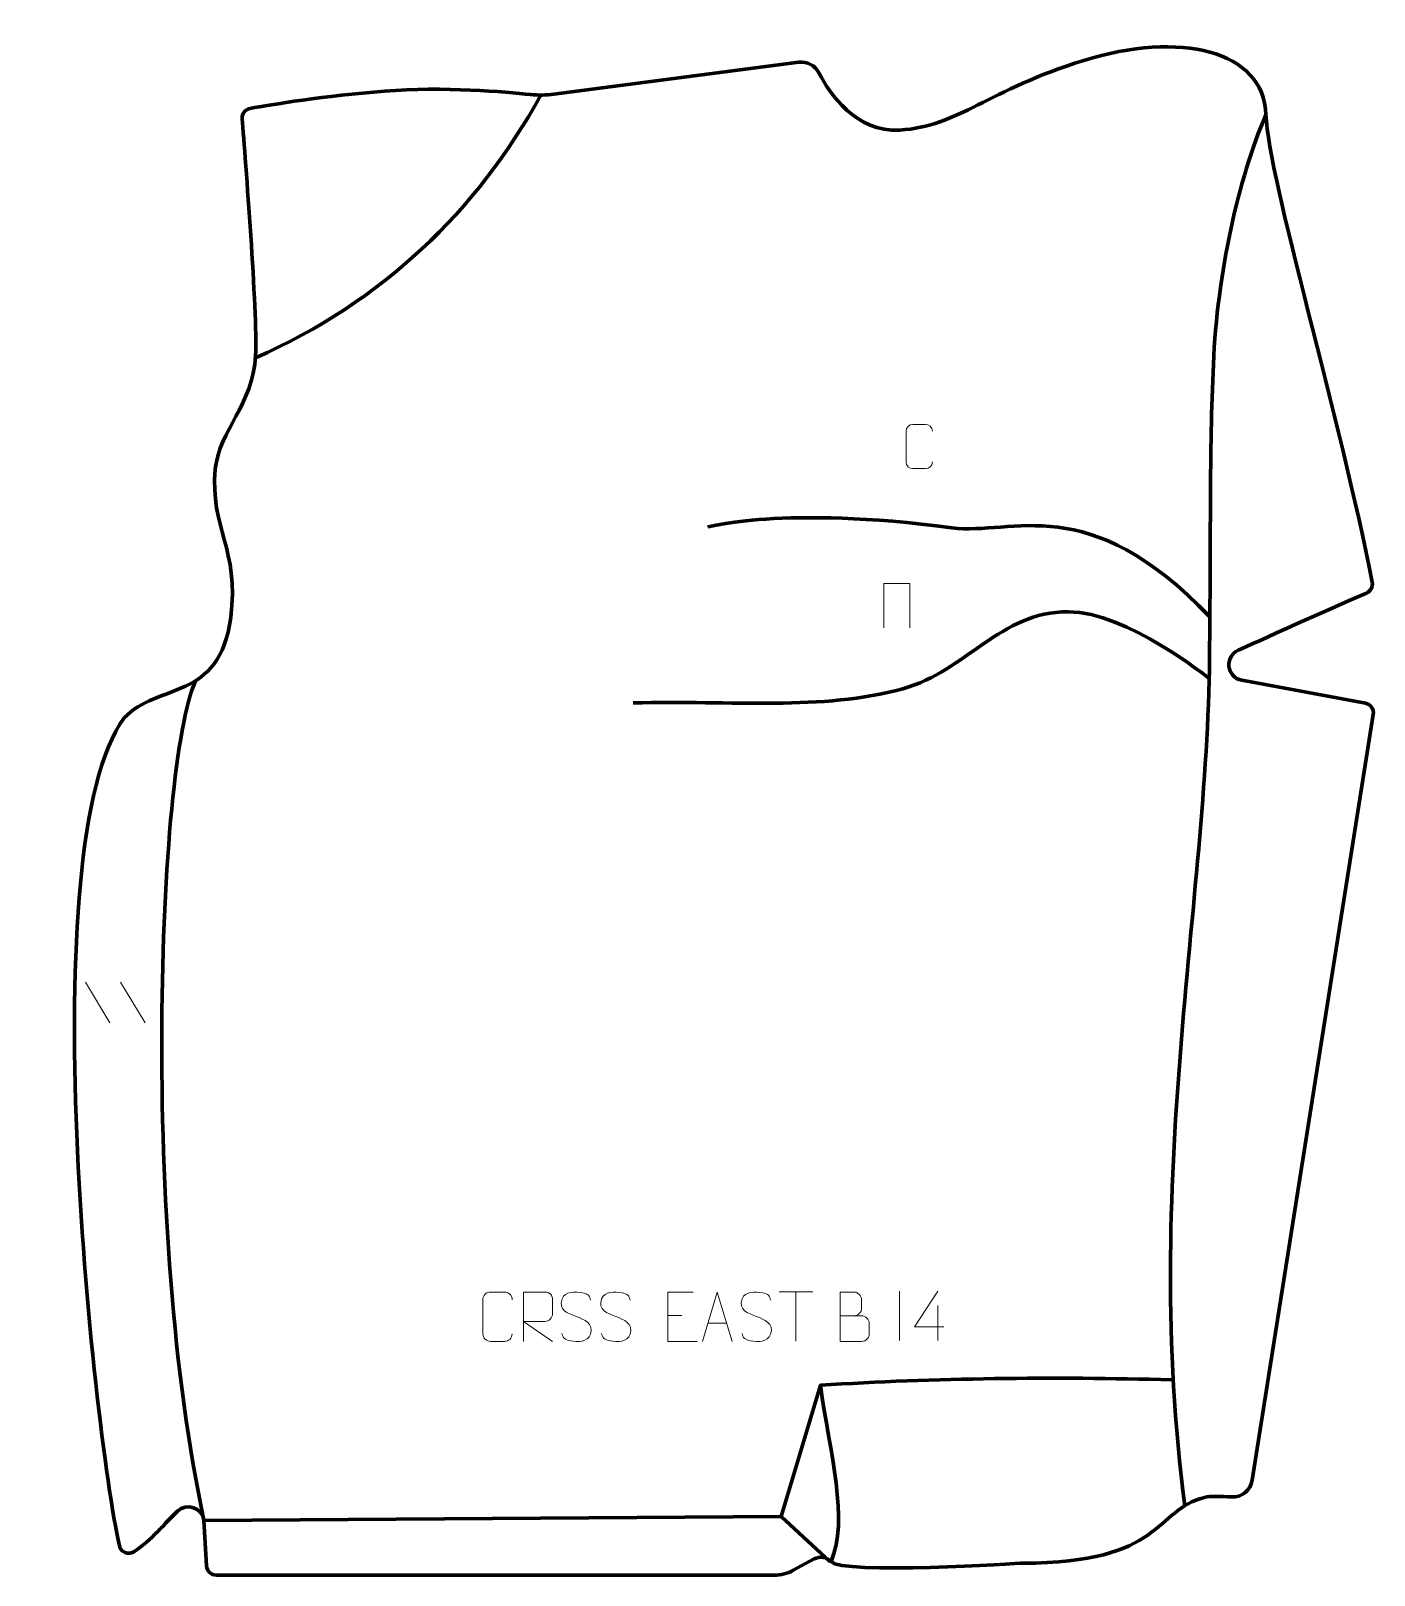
# Model space of a CAD drawing. Header units: millimetres. Extents: x -350 to 328, y -386 to 394.
import ezdxf

# ---------------------------------------------------------------- set-up
doc = ezdxf.new("R2010")
doc.units = ezdxf.units.MM
doc.header["$MEASUREMENT"] = 0
for name, color, linetype in [('layer 1', 7, 'Continuous'), ('layer 2', 7, 'Continuous'), ('layer 3', 7, 'Continuous')]:
    doc.layers.add(name, color=color, linetype=linetype)

msp = doc.modelspace()

# ---------------------------------------------------------------- linework, layer by layer
at = {"layer": 'layer 1', "color": 250, "lineweight": 9}
for points, knots in [([(105.2736, 176.3319), (105.1484, 174.2509), (103.6462, 172.9257), (101.7225, 172.916), (101.7225, 172.916), (99.6339, 172.9163), (97.5453, 172.9163), (95.457, 172.916), (95.457, 172.916), (93.7328, 172.8216), (91.9664, 174.5095), (91.9764, 176.3163), (91.9764, 176.3163), (91.9768, 181.4845), (91.9768, 186.6522), (91.9764, 191.8196), (91.9764, 191.8196), (91.9802, 193.7347), (93.5447, 195.2746), (95.4726, 195.2625), (95.4726, 195.2625), (97.5556, 195.2625), (99.6391, 195.2625), (101.7225, 195.2625), (101.7225, 195.2625), (103.466, 195.2943), (105.2497, 193.9584), (105.2736, 191.775)], [0, 0, 0, 0, 0.125, 0.125, 0.125, 0.125, 0.25, 0.25, 0.25, 0.25, 0.375, 0.375, 0.375, 0.375, 0.5, 0.5, 0.5, 0.5, 0.625, 0.625, 0.625, 0.625, 0.75, 0.75, 0.75, 0.75, 1, 1, 1, 1]), ([(80.7775, 92.5928), (80.7775, 92.5928), (80.7775, 114.9431), (80.7775, 114.9431), (80.7775, 114.9431), (80.7775, 114.9431), (93.8958, 114.9431), (93.8958, 114.9431), (93.8958, 114.9431), (93.8958, 114.9431), (93.8958, 92.5928), (93.8958, 92.5928)], [0, 0, 0, 0, 0.25, 0.25, 0.25, 0.25, 0.5, 0.5, 0.5, 0.5, 1, 1, 1, 1]), ([(-106.9586, -264.1396), (-107.0984, -266.463), (-108.7756, -267.9426), (-110.9233, -267.9534), (-110.9233, -267.9534), (-113.2552, -267.953), (-115.5871, -267.953), (-117.9186, -267.9534), (-117.9186, -267.9534), (-119.8436, -268.0588), (-121.8157, -266.1743), (-121.8045, -264.157), (-121.8045, -264.157), (-121.8041, -258.3869), (-121.8041, -252.6172), (-121.8045, -246.8479), (-121.8045, -246.8479), (-121.8003, -244.7098), (-120.0536, -242.9906), (-117.9012, -243.0041), (-117.9012, -243.0041), (-115.5755, -243.0041), (-113.2494, -243.0041), (-110.9233, -243.0041), (-110.9233, -243.0041), (-108.9767, -242.9686), (-106.9853, -244.4601), (-106.9586, -246.8977)], [0, 0, 0, 0, 0.125, 0.125, 0.125, 0.125, 0.25, 0.25, 0.25, 0.25, 0.375, 0.375, 0.375, 0.375, 0.5, 0.5, 0.5, 0.5, 0.625, 0.625, 0.625, 0.625, 0.75, 0.75, 0.75, 0.75, 1, 1, 1, 1]), ([(-101.2549, -267.9539), (-101.2549, -267.9539), (-101.2549, -243.0004), (-101.2549, -243.0004), (-101.2549, -243.0004), (-97.6601, -243.0004), (-94.0646, -243.0004), (-90.4694, -243.0004), (-90.4694, -243.0004), (-88.1441, -243.0381), (-86.5868, -244.5281), (-86.5909, -246.8945), (-86.5909, -246.8945), (-86.5913, -248.93), (-86.5913, -251.9894), (-86.5909, -254.0254), (-86.5909, -254.0254), (-86.5974, -255.9009), (-88.4097, -257.8427), (-90.4192, -257.8618), (-90.4192, -257.8618), (-90.4192, -257.8618), (-101.2549, -257.8618), (-101.2549, -257.8618), (-101.2549, -257.8618), (-101.2549, -257.8618), (-86.6002, -267.9539), (-86.6002, -267.9539)], [0, 0, 0, 0, 0.125, 0.125, 0.125, 0.125, 0.25, 0.25, 0.25, 0.25, 0.375, 0.375, 0.375, 0.375, 0.5, 0.5, 0.5, 0.5, 0.625, 0.625, 0.625, 0.625, 0.75, 0.75, 0.75, 0.75, 1, 1, 1, 1]), ([(-74.6487, -255.3076), (-78.897, -253.8372), (-83.8051, -252.0414), (-81.8, -246.5211), (-81.8, -246.5211), (-80.2965, -242.3812), (-75.0829, -242.7697), (-71.4793, -243.3708), (-71.4793, -243.3708), (-68.6187, -243.848), (-67.754, -245.0612), (-67.4434, -247.1453)], [0, 0, 0, 0, 0.25, 0.25, 0.25, 0.25, 0.5, 0.5, 0.5, 0.5, 1, 1, 1, 1]), ([(-54.6487, -255.3076), (-58.897, -253.8372), (-63.8051, -252.0414), (-61.8, -246.5211), (-61.8, -246.5211), (-60.2965, -242.3812), (-55.0829, -242.7697), (-51.4793, -243.3708), (-51.4793, -243.3708), (-48.6187, -243.848), (-47.754, -245.0612), (-47.4434, -247.1453)], [0, 0, 0, 0, 0.25, 0.25, 0.25, 0.25, 0.5, 0.5, 0.5, 0.5, 1, 1, 1, 1]), ([(-15.5593, -242.9966), (-15.5593, -242.9966), (-28.4332, -242.9966), (-28.4332, -242.9966), (-28.4332, -242.9966), (-28.4332, -242.9966), (-28.4332, -267.9502), (-28.4332, -267.9502), (-28.4332, -267.9502), (-28.4332, -267.9502), (-13.5674, -267.9502), (-13.5674, -267.9502)], [0, 0, 0, 0, 0.25, 0.25, 0.25, 0.25, 0.5, 0.5, 0.5, 0.5, 1, 1, 1, 1]), ([(-10.7969, -267.9503), (-10.7969, -267.9503), (-3.4259, -242.9968), (-3.4259, -242.9968), (-3.4259, -242.9968), (-3.4259, -242.9968), (4.144, -267.9503), (4.144, -267.9503)], [0, 0, 0, 0, 0.33333333, 0.33333333, 0.33333333, 0.33333333, 1, 1, 1, 1]), ([(16.3513, -255.3076), (12.103, -253.8372), (7.1949, -252.0414), (9.2, -246.5211), (9.2, -246.5211), (10.7035, -242.3812), (15.9171, -242.7697), (19.5207, -243.3708), (19.5207, -243.3708), (22.3813, -243.848), (23.246, -245.0612), (23.5566, -247.1453)], [0, 0, 0, 0, 0.25, 0.25, 0.25, 0.25, 0.5, 0.5, 0.5, 0.5, 1, 1, 1, 1]), ([(58.6235, -254.9855), (62.2621, -254.9851), (65.8492, -254.9851), (69.4886, -254.9855), (69.4886, -254.9855), (71.464, -255.0028), (73.3876, -256.7389), (73.3876, -258.7885), (73.3876, -258.7885), (73.3872, -259.9171), (73.3872, -262.9665), (73.3876, -264.0954), (73.3876, -264.0954), (73.4052, -265.9533), (71.8631, -267.9672), (69.5416, -267.9503), (69.5416, -267.9503), (65.9018, -267.9499), (62.2624, -267.9499), (58.6235, -267.9503), (58.6235, -267.9503), (58.6235, -259.632), (58.6235, -251.3142), (58.6235, -242.9967), (58.6235, -242.9967), (60.9972, -242.9967), (63.3713, -242.9967), (65.7455, -242.9967), (65.7455, -242.9967), (67.4263, -242.9791), (69.5231, -244.8896), (69.5408, -246.852), (69.5408, -246.852), (69.5404, -248.9181), (69.5404, -249.0641), (69.5408, -251.1306), (69.5408, -251.1306), (69.5581, -253.1967), (67.7036, -255.0028), (65.6936, -254.9855)], [0, 0, 0, 0, 0.09090909, 0.09090909, 0.09090909, 0.09090909, 0.18181818, 0.18181818, 0.18181818, 0.18181818, 0.27272727, 0.27272727, 0.27272727, 0.27272727, 0.36363636, 0.36363636, 0.36363636, 0.36363636, 0.45454545, 0.45454545, 0.45454545, 0.45454545, 0.54545455, 0.54545455, 0.54545455, 0.54545455, 0.63636364, 0.63636364, 0.63636364, 0.63636364, 0.72727273, 0.72727273, 0.72727273, 0.72727273, 0.81818182, 0.81818182, 0.81818182, 0.81818182, 1, 1, 1, 1]), ([(111.0343, -260.5689), (111.0343, -260.5689), (96.2126, -260.5689), (96.2126, -260.5689), (96.2126, -260.5689), (96.2126, -260.5689), (108.0902, -242.4984), (108.0902, -242.4984)], [0, 0, 0, 0, 0.33333333, 0.33333333, 0.33333333, 0.33333333, 1, 1, 1, 1]), ([(-74.6487, -255.3077), (-70.6301, -256.9544), (-65.6006, -258.8427), (-67.4346, -264.203), (-67.4346, -264.203), (-68.8944, -268.4694), (-73.8052, -268.2127), (-77.5313, -267.658), (-77.5313, -267.658), (-80.2813, -267.2482), (-81.5022, -266.0347), (-81.8802, -263.9225)], [0, 0, 0, 0, 0.25, 0.25, 0.25, 0.25, 0.5, 0.5, 0.5, 0.5, 1, 1, 1, 1]), ([(-54.6487, -255.3077), (-50.6301, -256.9544), (-45.6006, -258.8427), (-47.4346, -264.203), (-47.4346, -264.203), (-48.8944, -268.4694), (-53.8052, -268.2127), (-57.5313, -267.658), (-57.5313, -267.658), (-60.2813, -267.2482), (-61.5022, -266.0347), (-61.8802, -263.9225)], [0, 0, 0, 0, 0.25, 0.25, 0.25, 0.25, 0.5, 0.5, 0.5, 0.5, 1, 1, 1, 1]), ([(16.3513, -255.3077), (20.3699, -256.9544), (25.3994, -258.8427), (23.5654, -264.203), (23.5654, -264.203), (22.1056, -268.4694), (17.1948, -268.2127), (13.4687, -267.658), (13.4687, -267.658), (10.7187, -267.2482), (9.4978, -266.0347), (9.1198, -263.9225)], [0, 0, 0, 0, 0.25, 0.25, 0.25, 0.25, 0.5, 0.5, 0.5, 0.5, 1, 1, 1, 1])]:
    msp.add_open_spline(points, degree=3, knots=knots, dxfattribs=at)
for points in [[(-322.5143, -86.4515), (-322.5143, -86.4515), (-310.15, -106.9958), (-310.15, -106.9958)], [(-322.5143, -86.4515), (-322.5143, -86.4515), (-310.15, -106.9958), (-310.15, -106.9958)], [(-304.7844, -86.4515), (-304.7844, -86.4515), (-292.4201, -106.9958), (-292.4201, -106.9958)], [(-304.7844, -86.4515), (-304.7844, -86.4515), (-292.4201, -106.9958), (-292.4201, -106.9958)], [(27.8577, -242.8543), (27.8577, -242.8543), (44.8449, -242.8543), (44.8449, -242.8543)], [(36.3515, -267.7843), (36.3515, -267.7843), (36.3515, -242.8308), (36.3515, -242.8308)], [(88.6235, -242.4984), (88.6235, -242.4984), (88.6235, -267.4725), (88.6235, -267.4725)], [(-28.4332, -254.8763), (-28.4332, -254.8763), (-21.2651, -254.8763), (-21.2651, -254.8763)], [(108.0902, -249.8078), (108.0902, -249.8078), (108.0902, -267.4725), (108.0902, -267.4725)], [(-8.0743, -258.7009), (-8.0743, -258.7009), (1.4214, -258.7009), (1.4214, -258.7009)]]:
    msp.add_open_spline(points, degree=3, dxfattribs=at)
at = {"layer": 'layer 2', "color": 12, "lineweight": 200}
msp.add_open_spline([(-302.9562, 46.9684), (-350.1065, -17.2595), (-318.8881, -309.7647), (-305.419, -371.2165), (-305.419, -371.2165), (-304.7022, -374.4878), (-300.9494, -376.0489), (-298.1187, -374.2504), (-298.1187, -374.2504), (-289.9053, -369.0318), (-281.3444, -358.6996), (-276.0676, -353.7209), (-276.0676, -353.7209), (-271.3682, -349.2868), (-263.6152, -351.9598), (-262.6606, -358.3426), (-262.6606, -358.3426), (-262.6606, -358.3426), (-261.4026, -381.3077), (-261.4026, -381.3077), (-261.4026, -381.3077), (-261.2446, -383.9426), (-259.057, -385.999), (-256.4115, -385.999), (-256.4115, -385.999), (-256.4115, -385.999), (25.4301, -385.999), (25.4301, -385.999), (25.4301, -385.999), (28.7765, -385.999), (32.0696, -385.1611), (35.0073, -383.562), (35.0073, -383.562), (35.0073, -383.562), (45.5084, -377.8463), (45.5084, -377.8463), (45.5084, -377.8463), (48.3211, -376.3156), (52.1939, -376.819), (54.0735, -379.0771), (54.0735, -379.0771), (58.7319, -385.999), (150.8012, -379.9615), (150.8012, -379.9615), (150.8012, -379.9615), (222.3743, -379.9615), (217.1909, -353.198), (242.7761, -346.7309), (242.7761, -346.7309), (245.4523, -346.0543), (251.2929, -346.2), (256.3693, -346.5044), (256.3693, -346.5044), (261.5111, -346.8128), (266.0464, -343.176), (266.849, -338.0988), (266.849, -338.0988), (266.849, -338.0988), (328.0019, 48.7615), (328.0019, 48.7615), (328.0019, 48.7615), (328.4217, 51.4197), (326.6543, 53.9312), (324.006, 54.4388), (324.006, 54.4388), (324.006, 54.4388), (261.5545, 66.024), (261.5545, 66.024), (261.5545, 66.024), (253.8625, 67.4979), (252.6567, 77.9839), (259.8146, 81.1585), (259.8146, 81.1585), (259.8146, 81.1585), (303.0341, 100.809), (324.5105, 110.0355), (324.5105, 110.0355), (326.6642, 110.9609), (327.8844, 113.2532), (327.4417, 115.5505), (327.4417, 115.5505), (311.687, 197.3406), (274.948, 319.4395), (273.7719, 351.7155), (273.7719, 351.7155), (272.5767, 384.516), (230.1435, 394.058), (181.7346, 379.1485), (181.7346, 379.1485), (133.325, 364.2394), (118.6029, 345.7518), (88.7205, 343.9625), (88.7205, 343.9625), (66.685, 342.6431), (53.4172, 362.4036), (47.969, 372.8715), (47.969, 372.8715), (46.0256, 376.606), (41.9641, 378.7418), (37.7829, 378.196), (37.7829, 378.196), (37.7829, 378.196), (-85.908, 362.0508), (-85.908, 362.0508), (-85.908, 362.0508), (-89.8041, 361.5424), (-93.7443, 361.493), (-97.6516, 361.9062), (-97.6516, 361.9062), (-110.2352, 363.2365), (-141.7566, 365.9596), (-171.4743, 363.6429), (-171.4743, 363.6429), (-201.4586, 361.3054), (-228.8723, 356.769), (-239.3191, 354.9176), (-239.3191, 354.9176), (-241.8534, 354.4685), (-243.6272, 352.173), (-243.4168, 349.6133), (-243.4168, 349.6133), (-241.8076, 330.0105), (-235.575, 251.9026), (-236.6179, 230.0551), (-236.6179, 230.0551), (-237.8131, 205.0074), (-255.0667, 192.3947), (-256.9375, 172.8032), (-256.9375, 172.8032), (-259.8356, 142.4572), (-244.5737, 132.8708), (-249.1683, 97.6601), (-249.1683, 97.6601), (-254.7337, 55.0103), (-286.4308, 64.9784), (-302.9562, 46.9684)], degree=3, knots=[0, 0, 0, 0, 0.02857143, 0.02857143, 0.02857143, 0.02857143, 0.05714286, 0.05714286, 0.05714286, 0.05714286, 0.08571429, 0.08571429, 0.08571429, 0.08571429, 0.11428571, 0.11428571, 0.11428571, 0.11428571, 0.14285714, 0.14285714, 0.14285714, 0.14285714, 0.17142857, 0.17142857, 0.17142857, 0.17142857, 0.2, 0.2, 0.2, 0.2, 0.22857143, 0.22857143, 0.22857143, 0.22857143, 0.25714286, 0.25714286, 0.25714286, 0.25714286, 0.28571429, 0.28571429, 0.28571429, 0.28571429, 0.31428571, 0.31428571, 0.31428571, 0.31428571, 0.34285714, 0.34285714, 0.34285714, 0.34285714, 0.37142857, 0.37142857, 0.37142857, 0.37142857, 0.4, 0.4, 0.4, 0.4, 0.42857143, 0.42857143, 0.42857143, 0.42857143, 0.45714286, 0.45714286, 0.45714286, 0.45714286, 0.48571429, 0.48571429, 0.48571429, 0.48571429, 0.51428571, 0.51428571, 0.51428571, 0.51428571, 0.54285714, 0.54285714, 0.54285714, 0.54285714, 0.57142857, 0.57142857, 0.57142857, 0.57142857, 0.6, 0.6, 0.6, 0.6, 0.62857143, 0.62857143, 0.62857143, 0.62857143, 0.65714286, 0.65714286, 0.65714286, 0.65714286, 0.68571429, 0.68571429, 0.68571429, 0.68571429, 0.71428571, 0.71428571, 0.71428571, 0.71428571, 0.74285714, 0.74285714, 0.74285714, 0.74285714, 0.77142857, 0.77142857, 0.77142857, 0.77142857, 0.8, 0.8, 0.8, 0.8, 0.82857143, 0.82857143, 0.82857143, 0.82857143, 0.85714286, 0.85714286, 0.85714286, 0.85714286, 0.88571429, 0.88571429, 0.88571429, 0.88571429, 0.91428571, 0.91428571, 0.91428571, 0.91428571, 0.94285714, 0.94285714, 0.94285714, 0.94285714, 1, 1, 1, 1], dxfattribs=at)
at = {"layer": 'layer 3', "color": 142, "lineweight": 200}
for points in [[(-92.4319, 361.6346), (-125.1792, 302.532), (-172.3956, 257.454), (-236.6178, 228.8579)], [(48.6946, -290.0552), (53.5456, -324.1589), (63.2241, -358.3402), (54.0734, -379.0772)], [(28.8873, -356.3429), (28.8873, -356.3429), (53.5455, -379.0769), (53.5455, -379.0769)]]:
    msp.add_open_spline(points, degree=3, dxfattribs=at)
for points, knots in [([(232.8184, -350.9527), (211.396, -186.9594), (244.0301, -47.1339), (245.2948, 77.5891), (245.2948, 77.5891), (245.9044, 137.6957), (245.2344, 180.6594), (247.2139, 225.6545), (247.2139, 225.6545), (249.2388, 271.6976), (259.7082, 319.1159), (273.772, 351.7154)], [0, 0, 0, 0, 0.25, 0.25, 0.25, 0.25, 0.5, 0.5, 0.5, 0.5, 1, 1, 1, 1]), ([(245.4626, 98.0432), (183.7265, 162.839), (145.9024, 139.0183), (115.1832, 143.0606), (115.1832, 143.0606), (29.3047, 154.3611), (-8.2086, 143.358), (-8.2086, 143.358)], [0, 0, 0, 0, 0.33333333, 0.33333333, 0.33333333, 0.33333333, 1, 1, 1, 1]), ([(-45.8786, 54.5749), (3.6359, 55.9614), (49.854, 50.4816), (90.3529, 61.754), (90.3529, 61.754), (122.6154, 70.734), (139.5007, 100.6781), (173.9492, 100.6527), (173.9492, 100.6527), (203.3811, 100.6312), (245.0639, 66.9585), (245.0639, 66.9585)], [0, 0, 0, 0, 0.25, 0.25, 0.25, 0.25, 0.5, 0.5, 0.5, 0.5, 1, 1, 1, 1]), ([(-266.9578, 65.7912), (-286.4227, 21.1779), (-294.3369, -213.159), (-262.6606, -358.3426), (-262.6606, -358.3426), (-262.6606, -358.3426), (28.8873, -356.3427), (28.8873, -356.3427), (28.8873, -356.3427), (28.8873, -356.3427), (48.6946, -290.0552), (48.6946, -290.0552), (48.6946, -290.0552), (106.8124, -286.485), (166.0519, -285.7047), (226.2777, -287.379)], [0, 0, 0, 0, 0.2, 0.2, 0.2, 0.2, 0.4, 0.4, 0.4, 0.4, 0.6, 0.6, 0.6, 0.6, 1, 1, 1, 1])]:
    msp.add_open_spline(points, degree=3, knots=knots, dxfattribs=at)

doc.saveas('drawing.dxf')
